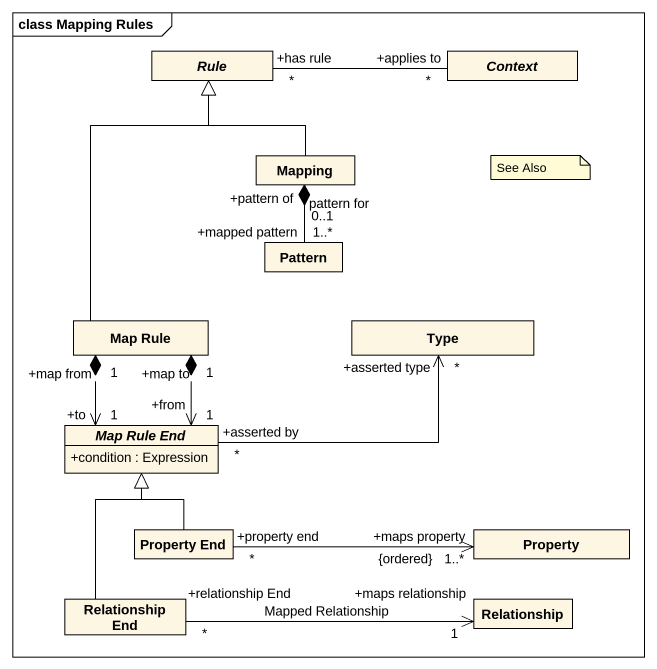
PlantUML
@startuml
mainframe class Mapping Rules
hide circle
hide empty members
skinparam classAttributeIconSize 0
abstract class Rule
abstract class Context
class Mapping
class Pattern
class "Map Rule" as Map_Rule
class Type
abstract class "Map Rule End" as Map_Rule_End {
  +condition : Expression
}
class "Property End" as Property_End
class Property
class "Relationship End" as Relationship_End
class Relationship
Rule "+has rule\n*" -right- "+applies to\n*" Context
Mapping -up-|> Rule
Mapping "+pattern of\n0..1" *-- "+mapped pattern\n1..*" Pattern : pattern for
Map_Rule -up-|> Rule
Map_Rule "+map from\n1" *--> "+to\n1" Map_Rule_End
Map_Rule "+map to\n1" *--> "+from\n1" Map_Rule_End
Map_Rule_End "+asserted by\n*" -right-> "+asserted type\n*" Type
Property_End -up-|> Map_Rule_End
Property_End "+property end\n*" -right-> "+maps property\n1..*\n{ordered}" Property
Relationship_End -up-|> Map_Rule_End
Relationship_End "+relationship End\n*" -right-> "+maps relationship\n1" Relationship : Mapped Relationship
note as N1
  See Also
end note
@enduml
